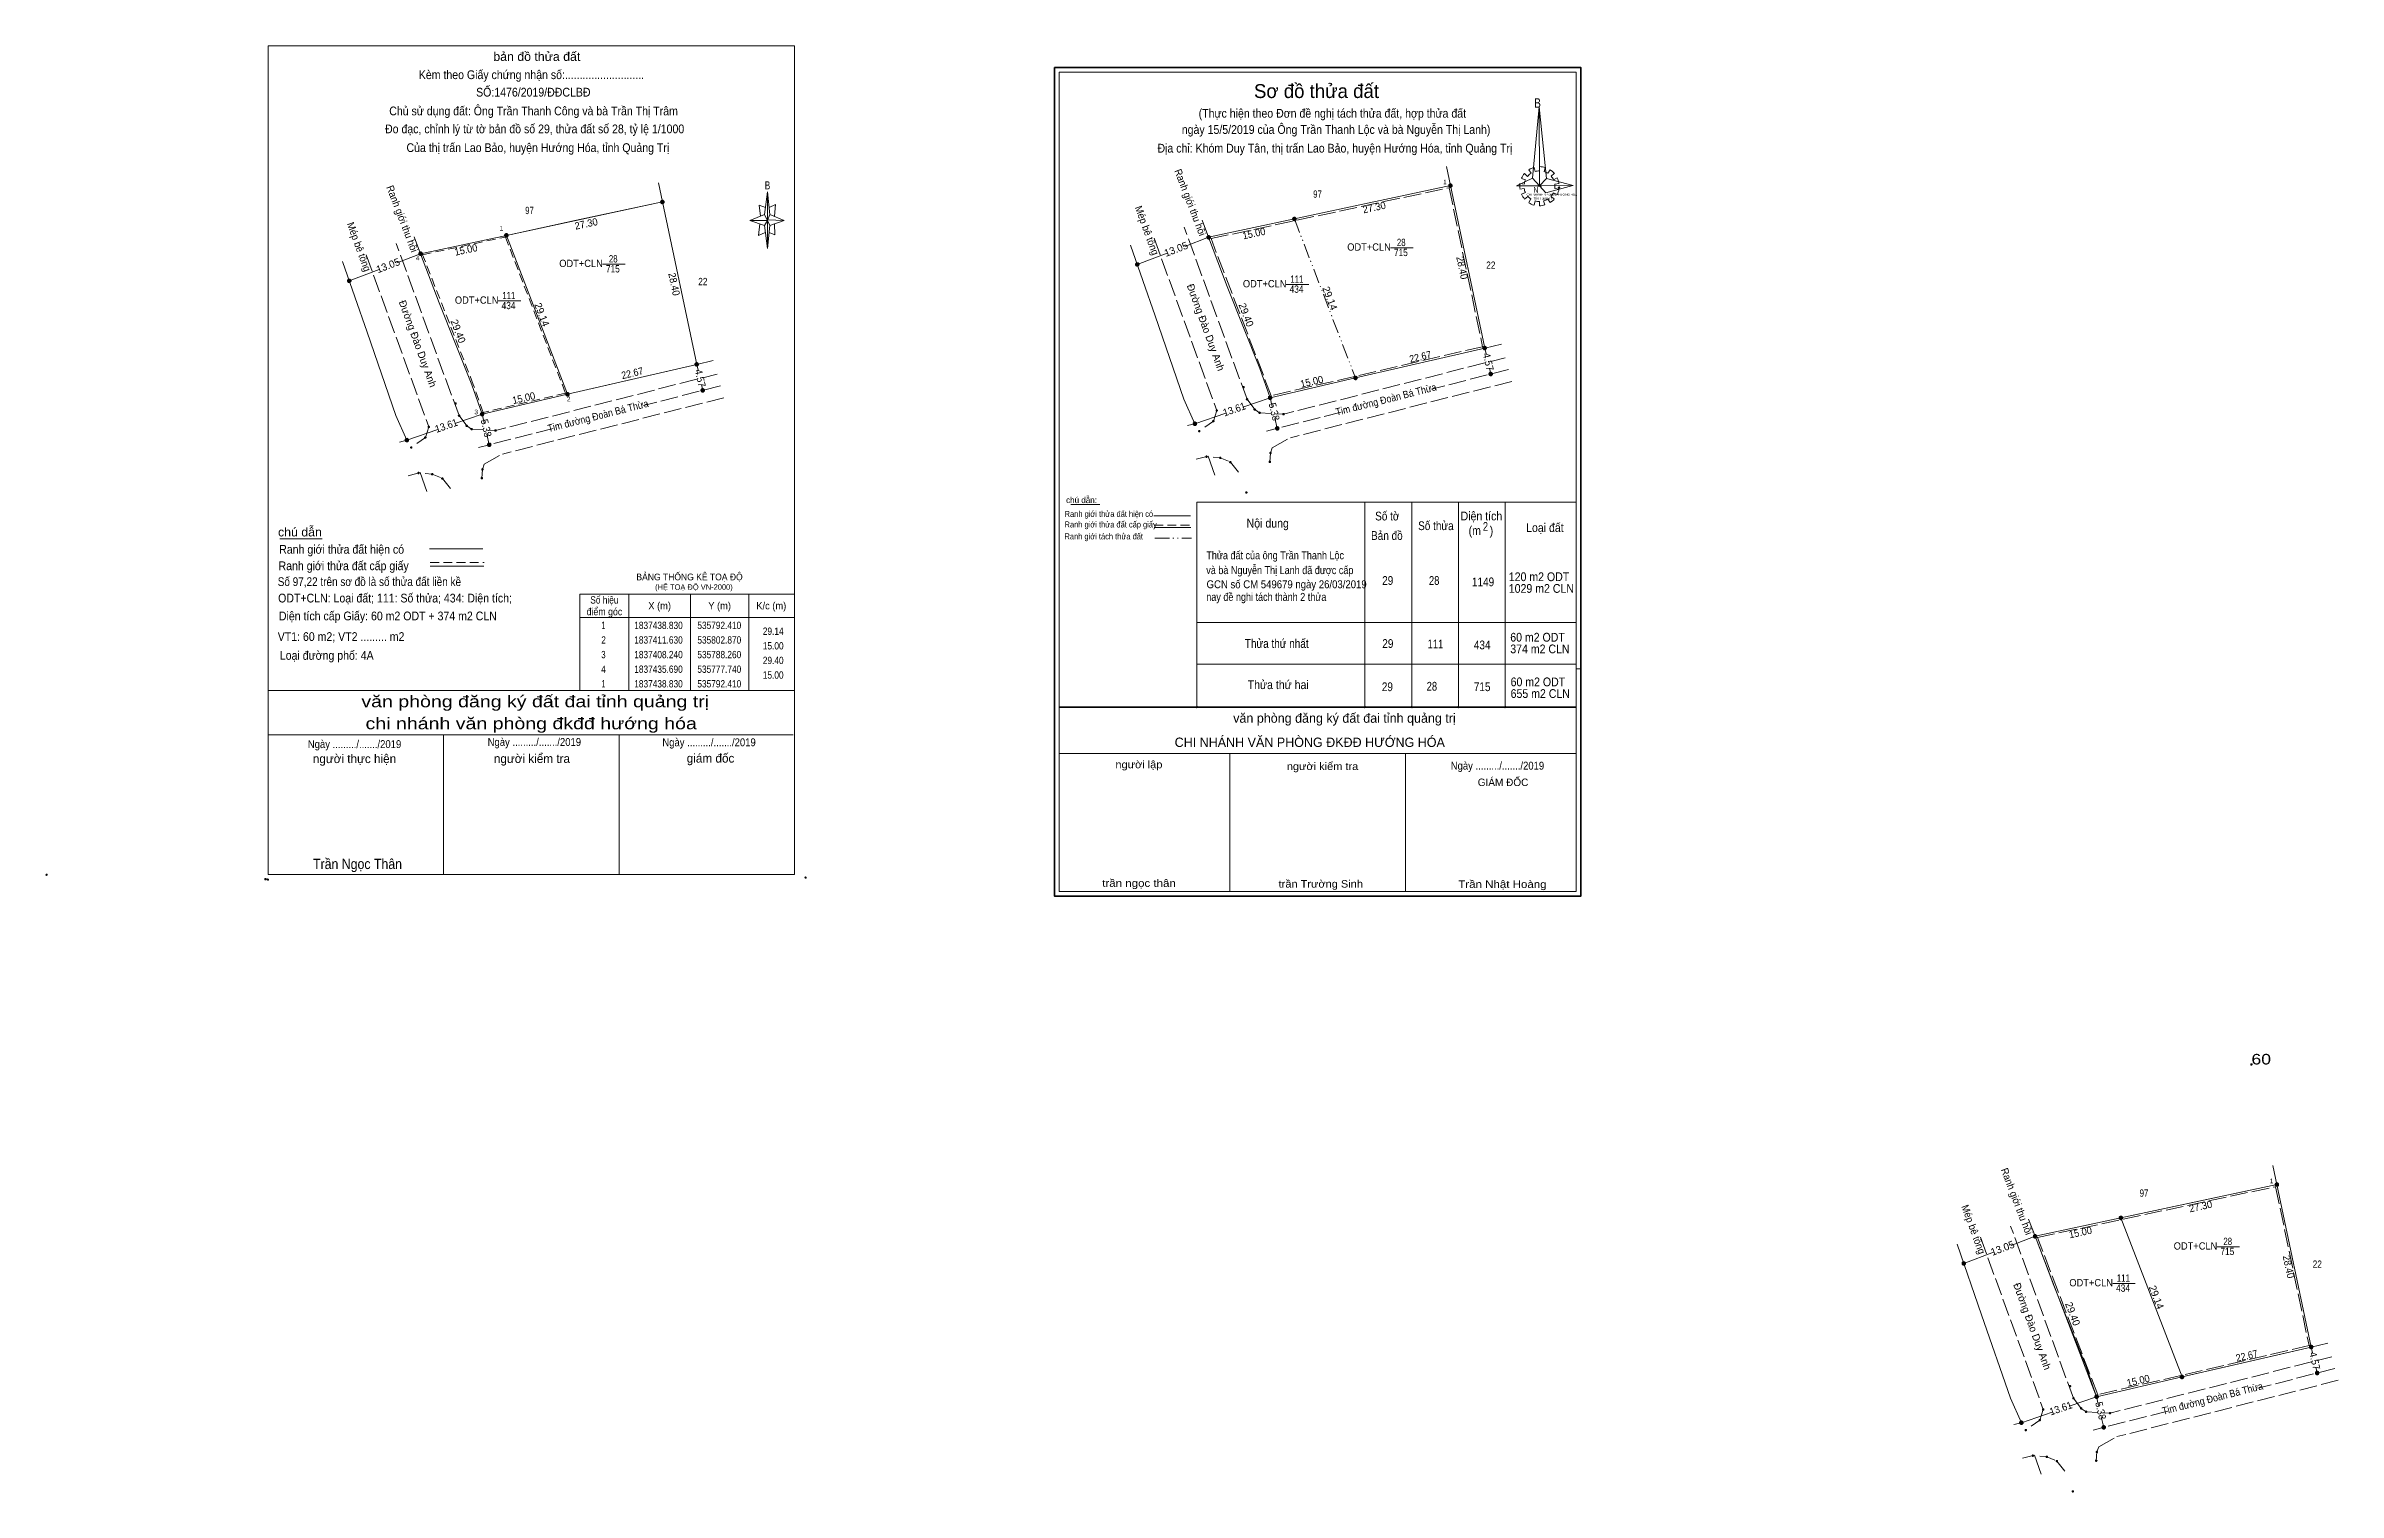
# Model space of a CAD drawing. Header units: metres. Extents: x 535033 to 535830, y 1837099 to 1837640.
# Drawn here: x 535437.5 to 535829.6, y 1837391.9 to 1837639.4 of the extents above; entities that cross this region are included whole.
import ezdxf
from ezdxf.enums import TextEntityAlignment as Align

# ---------------------------------------------------------------- set-up
doc = ezdxf.new("R2010")
doc.units = ezdxf.units.M
doc.header["$LTSCALE"] = 0.5
doc.header["$PDMODE"] = 32
doc.header["$PDSIZE"] = 0.25
for name, pattern in [('DASH_DOUBLE_DOT', [9.2, 5, -1.2, 0.3, -1.2, 0.3, -1.2]), ('LONG_DASHED', [7.5, 6, -1.5]), ('MEDIUM_DASHED', [4.5, 3, -1.5])]:
    doc.linetypes.add(name, pattern=pattern)
for name, color, linetype, lineweight in [('1', 7, 'Continuous', 13), ('17', 7, 'Continuous', 13), ('2', 7, 'LONG_DASHED', 13), ('36', 7, 'LONG_DASHED', 13), ('5', 7, 'Continuous', 13), ('6', 7, 'Continuous', 13), ('63', 7, 'Continuous', 13)]:
    doc.layers.add(name, color=color, linetype=linetype, lineweight=lineweight)
doc.layers.add('7', color=7, linetype='Continuous')

msp = doc.modelspace()

# ---------------------------------------------------------------- hatches: boundary and pattern name
at = {"layer": '2'}
for points in [[(535543.24, 1837612.65, 1), (535542.64, 1837612.65, 1)], [(535678.03, 1837615.45, 1), (535677.43, 1837615.45, 1)], [(535651.34, 1837609.74, 1), (535650.74, 1837609.74, 1)], [(535501.88, 1837603.8, 1), (535501.28, 1837603.8, 1)], [(535516.55, 1837606.94, 1), (535515.95, 1837606.94, 1)], [(535636.67, 1837606.6, 1), (535636.07, 1837606.6, 1)], [(535624.47, 1837601.96, 1), (535623.87, 1837601.96, 1)], [(535489.68, 1837599.16, 1), (535489.08, 1837599.16, 1)], [(535549.1, 1837584.86, 1), (535548.5, 1837584.86, 1)], [(535683.89, 1837587.66, 1), (535683.29, 1837587.66, 1)], [(535550.13, 1837580.41, 1), (535549.53, 1837580.41, 1)], [(535661.8, 1837582.54, 1), (535661.2, 1837582.54, 1)], [(535684.92, 1837583.21, 1), (535684.32, 1837583.21, 1)], [(535512.4, 1837576.35, 1), (535511.8, 1837576.35, 1)], [(535527.01, 1837579.74, 1), (535526.41, 1837579.74, 1)], [(535647.19, 1837579.15, 1), (535646.59, 1837579.15, 1)], [(535634.32, 1837574.71, 1), (535633.72, 1837574.71, 1)], [(535648.41, 1837573.91, 1), (535647.81, 1837573.91, 1)], [(535499.53, 1837571.91, 1), (535498.93, 1837571.91, 1)], [(535513.62, 1837571.11, 1), (535513.02, 1837571.11, 1)], [(535819.4, 1837444.54, 1), (535818.8, 1837444.54, 1)], [(535778.04, 1837435.69, 1), (535777.44, 1837435.69, 1)], [(535792.71, 1837438.83, 1), (535792.11, 1837438.83, 1)], [(535765.84, 1837431.05, 1), (535765.24, 1837431.05, 1)], [(535825.26, 1837416.75, 1), (535824.66, 1837416.75, 1)], [(535803.17, 1837411.63, 1), (535802.57, 1837411.63, 1)], [(535826.29, 1837412.3, 1), (535825.69, 1837412.3, 1)], [(535788.56, 1837408.24, 1), (535787.96, 1837408.24, 1)], [(535775.69, 1837403.8, 1), (535775.09, 1837403.8, 1)], [(535789.78, 1837403, 1), (535789.18, 1837403, 1)]]:
    msp.add_hatch(color=256, dxfattribs=at).paths.add_polyline_path(points)

# ---------------------------------------------------------------- linework, layer by layer
at = {"layer": '1'}
for p, q in [((535689.61, 1837615.8), (535690.33, 1837615.69)), ((535690.55, 1837616.42), (535689.9, 1837616.69)), ((535690.38, 1837617.51), (535690.92, 1837617.03)), ((535691.53, 1837617.56), (535691.14, 1837618.15)), ((535692.03, 1837618.56), (535692.21, 1837617.85)), ((535692.95, 1837617.97), (535692.97, 1837618.7)), ((535693.91, 1837618.56), (535693.74, 1837617.83)), ((535694.39, 1837617.56), (535694.78, 1837618.15)), ((535695.5, 1837617.51), (535694.96, 1837617.06)), ((535695.35, 1837616.44), (535696, 1837616.76)), ((535696.31, 1837615.8), (535695.57, 1837615.69)), ((535690.33, 1837614.96), (535689.61, 1837614.85)), ((535689.9, 1837613.96), (535690.55, 1837614.28)), ((535690.99, 1837613.6), (535690.42, 1837613.14)), ((535691.14, 1837612.53), (535691.51, 1837613.16)), ((535692.25, 1837612.82), (535692.03, 1837612.12)), ((535692.6, 1837615.37), (535693.3, 1837615.37)), ((535692.95, 1837612), (535692.95, 1837612.71)), ((535693.67, 1837612.82), (535693.89, 1837612.14)), ((535694.78, 1837612.53), (535694.39, 1837613.14)), ((535694.91, 1837613.6), (535695.5, 1837613.16)), ((535696.03, 1837613.94), (535695.31, 1837614.21)), ((535695.57, 1837614.96), (535696.31, 1837614.85)), ((535634.37, 1837561.27), (535699.23, 1837561.27)), ((535634.37, 1837561.27), (535634.37, 1837526.22)), ((535663.11, 1837561.27), (535663.11, 1837526.22)), ((535671.11, 1837561.27), (535671.11, 1837526.22)), ((535679.11, 1837561.27), (535679.11, 1837526.22)), ((535687.11, 1837561.27), (535687.11, 1837526.22)), ((535634.37, 1837540.7), (535699.23, 1837540.7)), ((535634.37, 1837533.56), (535699.23, 1837533.56)), ((535699.23, 1837532.76), (535700.03, 1837532.76)), ((535610.02, 1837525.44), (535610.02, 1837493.85)), ((535610.83, 1837518.28), (535699.23, 1837518.28)), ((535640.02, 1837518.28), (535640.02, 1837494.66)), ((535670.02, 1837518.28), (535670.02, 1837494.66))]:
    msp.add_line(p, q, dxfattribs=at)
at = {"layer": '1', "lineweight": 35}
msp.add_line((535610.83, 1837526.22), (535699.23, 1837526.22), dxfattribs=at)
at = {"layer": '1'}
for points in [[(535610.02, 1837493.85), (535610.02, 1837635.65), (535700.02, 1837635.65), (535700.02, 1837493.85)], [(535610.02, 1837493.85), (535610.02, 1837635.65), (535700.02, 1837635.65), (535700.02, 1837493.85)], [(535692.91, 1837628.9), (535692.95, 1837615.39), (535691.77, 1837616.74)], [(535692.91, 1837628.9), (535692.95, 1837615.39), (535694.19, 1837616.65)], [(535689.02, 1837615.39), (535691.77, 1837616.74), (535692.95, 1837615.39)], [(535698.71, 1837615.44), (535692.95, 1837615.39), (535694.19, 1837616.65)], [(535698.67, 1837615.46), (535694.08, 1837614.23), (535692.95, 1837615.39)], [(535792.41, 1837438.83), (535802.87, 1837411.63), (535788.26, 1837408.24), (535777.74, 1837435.69)]]:
    msp.add_lwpolyline(points, close=True, dxfattribs=at)
for centre, major_axis, start_param, end_param in [((535692.9614, 1837615.3476), (3.3649, 0), 3.00667928, 3.29139349), ((535692.9614, 1837615.3476), (3.3649, 0), 2.43958176, 2.72400246), ((535692.9614, 1837615.3476), (2.6372, 0), 2.72368549, 3.01515824), ((535692.9614, 1837615.3476), (2.6372, 0), 2.13373541, 2.44496261), ((535692.9614, 1837615.3476), (3.3649, 0), 1.84955988, 2.13900916), ((535692.9614, 1837615.3476), (2.6372, 0), 1.56985589, 1.85611068), ((535692.9614, 1837615.3476), (3.3649, 0), 1.27924208, 1.56332225), ((535692.9614, 1837615.3476), (2.6372, 0), 1.00270906, 1.2755622), ((535692.9614, 1837615.3476), (3.3649, 0), 0.71056237, 0.99687234), ((535692.9614, 1837615.3476), (2.6372, 0), 0.42678376, 0.70646463), ((535692.9614, 1837615.3476), (3.3649, 0), 0.1390515, 0.43393316), ((535692.9614, 1837615.3476), (3.3649, 0), 3.56988637, 3.85691866), ((535692.9614, 1837615.3476), (2.6372, 0), 3.28229955, 3.56105054), ((535692.9614, 1837615.3476), (2.6372, 0), 3.86077574, 4.13258255), ((535692.9421, 1837615.3276), (3.3649, 0), 4.1470906, 4.43659307), ((535692.9614, 1837615.3476), (2.6372, 0), 4.43854677, 4.71314001), ((535692.9614, 1837615.3476), (3.3649, 0), 4.71301008, 4.99761054), ((535692.9614, 1837615.3476), (2.6372, 0), 4.99087134, 5.28933161), ((535692.9614, 1837615.3476), (3.3649, 0), 5.28561416, 5.56798705), ((535692.9614, 1837615.3476), (2.6372, 0), 5.56137327, 5.83951437), ((535692.9614, 1837615.3476), (2.6372, 0), 6.13558388, 6.41618463), ((535692.9614, 1837615.3476), (3.3649, 0), 5.85230288, 6.13839648)]:
    msp.add_ellipse(centre, major_axis=major_axis, ratio=0.995001, start_param=start_param, end_param=end_param, dxfattribs=at)
for p in [(535696.31, 1837615.12), (535634.37, 1837526.22), (535663.11, 1837526.22), (535671.11, 1837526.22), (535679.11, 1837526.22), (535687.11, 1837526.22)]:
    msp.add_point(p, dxfattribs=at)
at = {"layer": '17'}
for p, q in [((535612.79, 1837560.89), (535617.76, 1837560.89)), ((535477.5, 1837555.02), (535484.74, 1837555.02))]:
    msp.add_line(p, q, dxfattribs=at)
at = {"layer": '2', "linetype": 'Continuous'}
for p, q in [((535542.25, 1837615.9), (535542.94, 1837612.65)), ((535677.04, 1837618.7), (535677.73, 1837615.45)), ((535528.27, 1837609.51), (535542.94, 1837612.65)), ((535542.94, 1837612.65), (535548.8, 1837584.86)), ((535663.06, 1837612.31), (535677.73, 1837615.45)), ((535677.73, 1837615.45), (535683.59, 1837587.66)), ((535635.26, 1837609.51), (535636.37, 1837606.6)), ((535500.47, 1837606.71), (535501.58, 1837603.8)), ((535516.25, 1837606.94), (535526.71, 1837579.74)), ((535632.28, 1837605.04), (535636.37, 1837606.6)), ((535667.49, 1837604.79), (535671.36, 1837604.79)), ((535489.38, 1837599.16), (535494.47, 1837601.1)), ((535497.49, 1837602.24), (535501.58, 1837603.8)), ((535532.7, 1837601.99), (535536.57, 1837601.99)), ((535624.17, 1837601.96), (535629.26, 1837603.9)), ((535649.64, 1837598.51), (535653.51, 1837598.51)), ((535514.85, 1837595.71), (535518.72, 1837595.71)), ((535683.59, 1837587.66), (535686.44, 1837588.32)), ((535534.19, 1837581.47), (535548.8, 1837584.86)), ((535548.8, 1837584.86), (535551.65, 1837585.52)), ((535549.03, 1837583.86), (535548.8, 1837584.86)), ((535668.98, 1837584.27), (535683.59, 1837587.66)), ((535683.82, 1837586.66), (535683.59, 1837587.66)), ((535549.83, 1837580.41), (535549.6, 1837581.4)), ((535684.62, 1837583.21), (535684.39, 1837584.2)), ((535642.22, 1837577.54), (535646.89, 1837579.15)), ((535647.23, 1837577.66), (535646.89, 1837579.15)), ((535499.23, 1837571.91), (535504.5, 1837573.73)), ((535507.43, 1837574.74), (535512.1, 1837576.35)), ((535512.44, 1837574.86), (535512.1, 1837576.35)), ((535513.32, 1837571.11), (535512.9, 1837572.9)), ((535634.02, 1837574.71), (535632.74, 1837574.38)), ((535634.02, 1837574.71), (535639.29, 1837576.53)), ((535648.11, 1837573.91), (535647.69, 1837575.7)), ((535499.23, 1837571.91), (535497.95, 1837571.58)), ((535634.22, 1837568.62), (535636.28, 1837569.16)), ((535637.43, 1837565.89), (535636.28, 1837569.16)), ((535646.94, 1837569.7), (535647.25, 1837570.59)), ((535499.43, 1837565.82), (535501.49, 1837566.36)), ((535502.64, 1837563.09), (535501.49, 1837566.36)), ((535512.15, 1837566.9), (535512.46, 1837567.79)), ((535818.41, 1837447.79), (535819.1, 1837444.54)), ((535804.43, 1837441.4), (535819.1, 1837444.54)), ((535819.1, 1837444.54), (535824.96, 1837416.75)), ((535773.65, 1837434.13), (535777.74, 1837435.69)), ((535776.63, 1837438.6), (535777.74, 1837435.69)), ((535792.41, 1837438.83), (535802.87, 1837411.63)), ((535765.54, 1837431.05), (535770.63, 1837432.99)), ((535808.86, 1837433.88), (535812.73, 1837433.88)), ((535791.01, 1837427.6), (535794.88, 1837427.6)), ((535810.35, 1837413.36), (535824.96, 1837416.75)), ((535824.96, 1837416.75), (535827.81, 1837417.41)), ((535825.19, 1837415.75), (535824.96, 1837416.75)), ((535825.99, 1837412.3), (535825.76, 1837413.29)), ((535783.59, 1837406.63), (535788.26, 1837408.24)), ((535788.6, 1837406.75), (535788.26, 1837408.24)), ((535775.39, 1837403.8), (535780.66, 1837405.62)), ((535789.48, 1837403), (535789.06, 1837404.79)), ((535775.39, 1837403.8), (535774.11, 1837403.47)), ((535775.59, 1837397.71), (535777.65, 1837398.25)), ((535778.8, 1837394.98), (535777.65, 1837398.25)), ((535788.31, 1837398.79), (535788.62, 1837399.68))]:
    msp.add_line(p, q, dxfattribs=at)
at = {"layer": '2'}
for p, q in [((535642.94, 1837578.89), (535632.18, 1837608.36)), ((535508.15, 1837576.09), (535497.39, 1837605.56)), ((535627.03, 1837606.43), (535637.76, 1837576.97)), ((535492.24, 1837603.63), (535502.97, 1837574.17)), ((535683.63, 1837585.12), (535649.18, 1837576.34)), ((535687.11, 1837586), (535684.63, 1837585.37)), ((535548.84, 1837582.32), (535514.39, 1837573.54)), ((535552.86, 1837581.18), (535539.68, 1837577.82)), ((535552.32, 1837583.2), (535549.84, 1837582.57)), ((535688.21, 1837581.96), (535650.37, 1837572.32)), ((535687.65, 1837583.98), (535674.47, 1837580.62)), ((535553.42, 1837579.16), (535515.58, 1837569.52)), ((535637.76, 1837576.97), (535637.18, 1837575.16)), ((535647.08, 1837576.46), (535645.09, 1837576.59)), ((535659.07, 1837576.7), (535646.28, 1837573.44)), ((535502.97, 1837574.17), (535502.39, 1837572.36)), ((535512.29, 1837573.66), (535510.3, 1837573.79)), ((535524.28, 1837573.9), (535511.49, 1837570.64)), ((535514.39, 1837573.54), (535513.07, 1837573.62)), ((535637.18, 1837575.16), (535635.72, 1837574.12)), ((535649.18, 1837576.34), (535647.86, 1837576.42)), ((535502.39, 1837572.36), (535500.93, 1837571.32)), ((535512.46, 1837567.79), (535515.58, 1837569.52)), ((535638.37, 1837568.87), (535637.17, 1837568.99)), ((535646.84, 1837568.21), (535646.94, 1837569.7)), ((535647.25, 1837570.59), (535650.37, 1837572.32)), ((535503.58, 1837566.07), (535502.38, 1837566.19)), ((535505.3, 1837565.34), (535506.68, 1837563.63)), ((535512.05, 1837565.41), (535512.15, 1837566.9)), ((535640.09, 1837568.14), (535641.47, 1837566.43)), ((535768.4, 1837435.52), (535779.13, 1837406.06)), ((535784.31, 1837407.98), (535773.55, 1837437.45)), ((535825, 1837414.21), (535790.55, 1837405.43)), ((535829.02, 1837413.07), (535815.84, 1837409.71)), ((535828.48, 1837415.09), (535826, 1837414.46)), ((535829.58, 1837411.05), (535791.74, 1837401.41)), ((535778.55, 1837404.25), (535777.09, 1837403.21)), ((535779.13, 1837406.06), (535778.55, 1837404.25)), ((535788.45, 1837405.55), (535786.46, 1837405.68)), ((535800.44, 1837405.79), (535787.65, 1837402.53)), ((535790.55, 1837405.43), (535789.23, 1837405.51)), ((535788.62, 1837399.68), (535791.74, 1837401.41)), ((535779.74, 1837397.96), (535778.54, 1837398.08)), ((535781.46, 1837397.23), (535782.84, 1837395.52)), ((535788.21, 1837397.3), (535788.31, 1837398.79))]:
    msp.add_line(p, q, dxfattribs=at)
at = {"layer": '2', "linetype": 'DASH_DOUBLE_DOT'}
msp.add_line((535651.04, 1837609.74), (535661.5, 1837582.54), dxfattribs=at)
at = {"layer": '2', "linetype": 'MEDIUM_DASHED'}
for p, q in [((535638.37, 1837568.87), (535640.09, 1837568.14)), ((535503.58, 1837566.07), (535505.3, 1837565.34)), ((535779.74, 1837397.96), (535781.46, 1837397.23))]:
    msp.add_line(p, q, dxfattribs=at)
at = {"layer": '2', "linetype": 'Continuous'}
for points in [[(535542.94, 1837612.65), (535548.8, 1837584.86), (535526.71, 1837579.74), (535516.25, 1837606.94)], [(535819.1, 1837444.54), (535824.96, 1837416.75), (535802.87, 1837411.63), (535792.41, 1837438.83)]]:
    msp.add_lwpolyline(points, close=True, dxfattribs=at)
for points in [[(535636.37, 1837606.6), (535651.04, 1837609.74), (535663.06, 1837612.31)], [(535501.58, 1837603.8), (535516.25, 1837606.94), (535528.27, 1837609.51)], [(535634.02, 1837574.71), (535632.14, 1837578.91), (535627.23, 1837593.19), (535623.02, 1837605.28)], [(535646.89, 1837579.15), (535645.15, 1837584.15), (535639.57, 1837598.17), (535636.37, 1837606.6)], [(535499.23, 1837571.91), (535497.35, 1837576.11), (535492.44, 1837590.39), (535488.23, 1837602.48)], [(535512.1, 1837576.35), (535510.36, 1837581.35), (535504.78, 1837595.37), (535501.58, 1837603.8)], [(535512.1, 1837576.35), (535526.71, 1837579.74), (535534.19, 1837581.47)], [(535646.89, 1837579.15), (535661.5, 1837582.54), (535668.98, 1837584.27)], [(535777.74, 1837435.69), (535792.41, 1837438.83), (535804.43, 1837441.4)], [(535788.26, 1837408.24), (535786.52, 1837413.24), (535780.94, 1837427.26), (535777.74, 1837435.69)], [(535775.39, 1837403.8), (535773.51, 1837408), (535768.6, 1837422.28), (535764.39, 1837434.37)], [(535788.26, 1837408.24), (535802.87, 1837411.63), (535810.35, 1837413.36)]]:
    msp.add_lwpolyline(points, dxfattribs=at)
at = {"layer": '2'}
for points in [[(535677.5, 1837615.09), (535683.24, 1837587.89), (535647.08, 1837579.5), (535636.78, 1837606.38)], [(535818.87, 1837444.18), (535824.61, 1837416.98), (535788.45, 1837408.59), (535778.15, 1837435.47)]]:
    msp.add_lwpolyline(points, close=True, dxfattribs=at)
for points in [[(535645.09, 1837576.59), (535644.25, 1837577.16), (535642.94, 1837578.89)], [(535510.3, 1837573.79), (535509.46, 1837574.36), (535508.15, 1837576.09)], [(535786.46, 1837405.68), (535785.62, 1837406.25), (535784.31, 1837407.98)]]:
    msp.add_lwpolyline(points, dxfattribs=at)
for centre in [(535542.94, 1837612.65), (535677.73, 1837615.45), (535651.04, 1837609.74), (535651.04, 1837609.74), (535501.58, 1837603.8), (535501.58, 1837603.8), (535516.25, 1837606.94), (535516.25, 1837606.94), (535636.37, 1837606.6), (535636.37, 1837606.6), (535624.17, 1837601.96), (535624.17, 1837601.96), (535489.38, 1837599.16), (535489.38, 1837599.16), (535548.8, 1837584.86), (535683.59, 1837587.66), (535549.83, 1837580.41), (535661.5, 1837582.54), (535684.62, 1837583.21), (535512.1, 1837576.35), (535526.71, 1837579.74), (535646.89, 1837579.15), (535634.02, 1837574.71), (535634.02, 1837574.71), (535648.11, 1837573.91), (535499.23, 1837571.91), (535499.23, 1837571.91), (535513.32, 1837571.11), (535819.1, 1837444.54), (535777.74, 1837435.69), (535777.74, 1837435.69), (535792.41, 1837438.83), (535792.41, 1837438.83), (535765.54, 1837431.05), (535765.54, 1837431.05), (535824.96, 1837416.75), (535802.87, 1837411.63), (535825.99, 1837412.3), (535788.26, 1837408.24), (535775.39, 1837403.8), (535775.39, 1837403.8), (535789.48, 1837403)]:
    msp.add_circle(centre, 0.3, dxfattribs=at)
for p in [(535642.34, 1837580.96), (535507.55, 1837578.16), (535637.76, 1837576.97), (535642.94, 1837578.89), (535644.25, 1837577.16), (535645.1, 1837576.59), (535502.97, 1837574.17), (535508.15, 1837576.09), (535509.46, 1837574.36), (535510.31, 1837573.79), (535514.39, 1837573.54), (535634.77, 1837573.44), (535637.18, 1837575.16), (535649.18, 1837576.34), (535499.98, 1837570.64), (535502.39, 1837572.36), (535636, 1837569.08), (535638.36, 1837568.87), (535646.94, 1837569.7), (535501.21, 1837566.28), (535503.57, 1837566.07), (535505.3, 1837565.34), (535512.05, 1837565.4), (535512.15, 1837566.9), (535640.09, 1837568.14), (535646.84, 1837568.2), (535642.83, 1837562.95), (535814.75, 1837465.09), (535783.71, 1837410.05), (535784.31, 1837407.98), (535778.55, 1837404.25), (535779.13, 1837406.06), (535785.62, 1837406.25), (535786.46, 1837405.68), (535790.55, 1837405.43), (535776.14, 1837402.53), (535777.37, 1837398.16), (535779.74, 1837397.96), (535781.46, 1837397.23), (535788.21, 1837397.3), (535788.31, 1837398.79), (535784.2, 1837392.04)]:
    msp.add_point(p, dxfattribs=at)
at = {"layer": '36', "linetype": 'MEDIUM_DASHED'}
msp.add_lwpolyline([(535516.09, 1837606.65), (535526.37, 1837579.92), (535512.26, 1837576.64), (535510.59, 1837581.44), (535501.92, 1837603.62)], close=True, dxfattribs=at)
at = {"layer": '5'}
for p, q in [((535560.39, 1837610.5), (535560.89, 1837614.4)), ((535560.39, 1837608.6), (535557.89, 1837609.5)), ((535561.29, 1837608.6), (535560.89, 1837604.7)), ((535561.29, 1837610.5), (535563.79, 1837609.5)), ((535562.09, 1837608.9), (535562.19, 1837607)), ((535562.19, 1837607), (535561.19, 1837607.4)), ((535475.52, 1837529.06), (535565.52, 1837529.06)), ((535475.52, 1837521.46), (535565.32, 1837521.46)), ((535475.52, 1837521.46), (535565.32, 1837521.46)), ((535475.52, 1837521.46), (535565.32, 1837521.46)), ((535505.52, 1837497.56), (535505.52, 1837521.46)), ((535535.52, 1837497.56), (535535.52, 1837521.46))]:
    msp.add_line(p, q, dxfattribs=at)
for points in [[(535475.52, 1837639.36), (535565.52, 1837639.36), (535565.52, 1837497.56), (535475.52, 1837497.56)], [(535699.23, 1837526.22), (535699.23, 1837494.66), (535610.83, 1837494.66), (535610.83, 1837634.86), (535699.23, 1837634.86)], [(535560.89, 1837614.4), (535561.29, 1837610.5), (535560.89, 1837609.5)], [(535560.89, 1837609.5), (535557.89, 1837609.5), (535560.39, 1837610.5), (535561.29, 1837608.6), (535563.79, 1837609.5), (535560.89, 1837609.6)], [(535560.89, 1837609.5), (535560.89, 1837604.7), (535560.39, 1837608.6)]]:
    msp.add_lwpolyline(points, close=True, dxfattribs=at)
at = {"layer": '5', "lineweight": 35}
msp.add_lwpolyline([(535610.03, 1837635.66), (535700.03, 1837635.66), (535700.03, 1837493.86), (535610.03, 1837493.86)], close=True, dxfattribs=at)
at = {"layer": '5'}
for points in [[(535560.59, 1837611.7), (535559.49, 1837612.1), (535559.69, 1837610.2)], [(535561.19, 1837611.7), (535562.29, 1837612.2), (535562.09, 1837610.2)], [(535560.89, 1837609.5), (535560.39, 1837610.5), (535557.89, 1837609.5)], [(535559.59, 1837608.9), (535559.39, 1837606.9), (535560.49, 1837607.4)], [(535560.89, 1837609.5), (535561.29, 1837608.6), (535563.79, 1837609.5)], [(535565.52, 1837497.56), (535475.52, 1837497.56), (535475.52, 1837521.46)]]:
    msp.add_lwpolyline(points, dxfattribs=at)
for p in [(535475.05, 1837496.79), (535475.45, 1837496.72)]:
    msp.add_point(p, dxfattribs=at)
at = {"layer": '6'}
for p, q in [((535626.98, 1837558.97), (535633.25, 1837558.97)), ((535627.08, 1837556.96), (535633.34, 1837556.96)), ((535503.1, 1837553.28), (535512.24, 1837553.28)), ((535503.24, 1837550.35), (535512.38, 1837550.35))]:
    msp.add_line(p, q, dxfattribs=at)
at = {"layer": '6', "linetype": 'MEDIUM_DASHED'}
for p, q in [((535627.08, 1837557.38), (535633.39, 1837557.38)), ((535503.24, 1837550.97), (535512.44, 1837550.97))]:
    msp.add_line(p, q, dxfattribs=at)
at = {"layer": '6'}
for p in [(535437.6, 1837497.54), (535567.42, 1837497.06)]:
    msp.add_point(p, dxfattribs=at)
at = {"layer": '63', "linetype": 'DASH_DOUBLE_DOT'}
msp.add_line((535627.17, 1837555.15), (535633.47, 1837555.15), dxfattribs=at)
at = {"layer": '63'}
for p, q in [((535537.22, 1837545.56), (535537.22, 1837529.06)), ((535547.72, 1837545.56), (535547.72, 1837529.06)), ((535557.72, 1837545.56), (535557.72, 1837529.06)), ((535528.82, 1837541.56), (535565.52, 1837541.56))]:
    msp.add_line(p, q, dxfattribs=at)
msp.add_lwpolyline([(535528.82, 1837545.56), (535565.52, 1837545.56), (535565.52, 1837529.06), (535528.82, 1837529.06)], close=True, dxfattribs=at)

# ---------------------------------------------------------------- texts
at = {"layer": '1'}
msp.add_text('Sơ đồ thửa đất', height=2.38, dxfattribs=at).set_placement((535654.82, 1837630.43), align=Align.CENTER)
for s, height, width, p in [('B', 1.585, 0.8, (535692.07, 1837628.79)), ('CHI NHÁNH VPĐKĐĐ-HƯỚNG HÓA', 0.3749, 0.95, (535690.76, 1837613.72)), ('TỈNH quảng trị', 0.375, 1.05, (535691.97, 1837613.07)), ('N', 0.9904, 0.9, (535691.91, 1837614.22)), ('BẢNG THỐNG KÊ TOẠ ĐỘ ', 1.15, 0.95, (535538.49, 1837547.92)), ('(HỆ TOẠ ĐỘ VN-2000)', 0.93, 0.9, (535541.69, 1837546.3))]:
    msp.add_text(s, height=height, dxfattribs=dict(at, width=width)).set_placement(p)
for s, height, p in [('văn phòng đăng ký đất đai tỉnh quảng trị', 1.6, (535678.64, 1837523.55)), ('CHI NHÁNH VĂN PHÒNG ĐKĐĐ HƯỚNG HÓA', 1.6, (535676.78, 1837519.41)), ('GIÁM ĐỐC', 1.28, (535691.06, 1837512.72))]:
    msp.add_text(s, height=height, dxfattribs=at).set_placement(p, align=Align.RIGHT)
for s, width, p in [('người lập', 1.1, (535628.47, 1837515.77)), ('người kiểm tra', 1.1, (535661.97, 1837515.46)), ('trần ngọc thân', 1.15, (535630.76, 1837495.47)), ('trần Trường Sinh', 1.1, (535662.77, 1837495.35)), ('Trần Nhật Hoàng', 1.15, (535694.18, 1837495.29))]:
    msp.add_text(s, height=1.28, dxfattribs=dict(at, width=width)).set_placement(p, align=Align.RIGHT)
at = {"layer": '2'}
for s, rotation, width, p in [('Ranh giới thu hồi', 290.879, 0.95, (535632.636, 1837612.3527)), ('Ranh giới thu hồi', 290.879, 0.95, (535497.846, 1837609.5527)), ('Mép bê tông', 290.013, 0.95, (535625.2392, 1837607.5689)), ('27.30', 12.076, 0.95, (535664.8193, 1837611.1085)), ('Mép bê tông', 290.013, 0.95, (535490.4492, 1837604.7689)), ('27.30', 12.076, 0.95, (535530.0293, 1837608.3085)), ('28.40', 281.907, 0.95, (535544.3419, 1837598.464)), ('28.40', 281.907, 0.95, (535679.1319, 1837601.264)), ('22.67', 13.05, 0.9, (535672.7239, 1837585.5566)), ('4.57', 283.032, 0.95, (535683.6035, 1837585.1559)), ('22.67', 13.05, 0.9, (535537.9339, 1837582.7566)), ('4.57', 283.032, 0.95, (535548.8135, 1837582.3559)), ('Tim đường Đoàn Bá Thừa', 14.293, 0.9, (535666.8657, 1837578.2538)), ('Tim đường Đoàn Bá Thừa', 14.293, 0.9, (535532.0757, 1837575.4538)), ('13.61', 19.034, 0.95, (535640.9662, 1837576.5904)), ('5.38', 283.106, 0.95, (535646.9853, 1837576.6267)), ('13.61', 19.034, 0.95, (535506.1762, 1837573.7904)), ('5.38', 283.106, 0.95, (535512.1953, 1837573.8267)), ('Ranh giới thu hồi', 290.879, 0.95, (535774.006, 1837441.4427)), ('Mép bê tông', 290.013, 0.95, (535766.6092, 1837436.6589)), ('27.30', 12.076, 0.95, (535806.1893, 1837440.1985)), ('28.40', 281.907, 0.95, (535820.5019, 1837430.354)), ('22.67', 13.05, 0.9, (535814.0939, 1837414.6466)), ('4.57', 283.032, 0.95, (535824.9735, 1837414.2459)), ('Tim đường Đoàn Bá Thừa', 14.293, 0.9, (535808.2407, 1837407.3451)), ('13.61', 19.034, 0.95, (535782.3362, 1837405.6804)), ('5.38', 283.106, 0.95, (535788.3553, 1837405.7167))]:
    msp.add_text(s, height=1.25, rotation=rotation, dxfattribs=dict(at, width=width)).set_placement(p, align=Align.CENTER)
for s, width, p in [(' 1', 0.9, (535677.11, 1837615.68)), (' 1', 0.9, (535515.7, 1837607.76)), (' 4', 0.95, (535501.4, 1837602.66)), (' 3', 0.95, (535511.39, 1837576.32)), (' 2', 0.9, (535527.23, 1837578.53)), (' 1', 0.9, (535818.48, 1837444.77))]:
    msp.add_text(s, height=0.8, dxfattribs=dict(at, width=width)).set_placement(p, align=Align.RIGHT)
for s, width, p in [('97', 0.8, (535655, 1837613.37)), ('97', 0.8, (535520.21, 1837610.57)), ('ODT+CLN', 0.95, (535663.81, 1837604.32)), ('715', 0.85, (535669.255, 1837603.39)), ('28', 0.8, (535669.32, 1837605.1)), ('ODT+CLN', 0.95, (535529.02, 1837601.52)), ('715', 0.85, (535534.465, 1837600.59)), ('28', 0.8, (535534.53, 1837602.3)), ('22', 0.85, (535684.64, 1837601.21)), ('ODT+CLN', 0.95, (535511.17, 1837595.24)), ('111', 0.8, (535516.68, 1837596.02)), ('22', 0.85, (535549.85, 1837598.41)), ('ODT+CLN', 0.95, (535645.96, 1837598.04)), ('434', 0.85, (535651.41, 1837597.11)), ('111', 0.8, (535651.47, 1837598.82)), ('434', 0.85, (535516.62, 1837594.31)), ('97', 0.8, (535796.37, 1837442.46)), ('28', 0.8, (535810.69, 1837434.19)), ('ODT+CLN', 0.95, (535805.18, 1837433.41)), ('715', 0.85, (535810.625, 1837432.48)), ('22', 0.85, (535826.01, 1837430.3)), ('ODT+CLN', 0.95, (535787.33, 1837427.13)), ('111', 0.8, (535792.84, 1837427.91)), ('434', 0.85, (535792.78, 1837426.2))]:
    msp.add_text(s, height=1.25, dxfattribs=dict(at, width=width)).set_placement(p, align=Align.CENTER)
for s, rotation, p in [('13.05', 20.823, (535631.0228, 1837603.9899)), ('13.05', 20.823, (535496.2328, 1837601.1899)), ('Đường Đào Duy Anh', 290.02, (535635.2926, 1837590.984)), ('29.14', 291.035, (535656.5386, 1837595.9493)), ('Đường Đào Duy Anh', 290.02, (535500.5026, 1837588.184)), ('29.40', 290.969, (535507.4263, 1837590.3087)), ('29.14', 291.035, (535521.7486, 1837593.1493)), ('29.40', 290.969, (535642.2163, 1837593.1087)), ('13.05', 20.823, (535772.3928, 1837433.0799)), ('Đường Đào Duy Anh', 290.02, (535776.6626, 1837420.074)), ('29.40', 290.969, (535783.5863, 1837422.1987)), ('29.14', 291.035, (535797.9086, 1837425.0393))]:
    msp.add_text(s, height=1.25, rotation=rotation, dxfattribs=at).set_placement(p, align=Align.CENTER)
at = {"layer": '2', "width": 1.25}
msp.add_text('60', height=1.8, dxfattribs=at).set_placement((535814.75, 1837465.09))
at = {"layer": '5'}
for s, height, width, p in [('bản đồ thửa đất', 1.5, 1.05, (535521.46, 1837636.78)), ('Kèm theo Giấy chứng nhận số:...........................', 1.5, 0.9, (535520.54, 1837633.67)), ('SỐ:1476/2019/ĐĐCLBĐ', 1.5, 0.9, (535520.86, 1837630.68)), ('Chủ sử dụng đất: Ông Trần Thanh Công và bà Trần Thị Trâm', 1.5, 0.9, (535520.9, 1837627.47)), ('Đo đạc, chỉnh lý từ tờ bản đồ số 29, thửa đất số 28, tỷ lệ 1/1000 ', 1.5, 0.9, (535521.335, 1837624.4)), ('Của thị trấn Lao Bảo, huyện Hướng Hóa, tỉnh Quảng Trị', 1.5, 0.9, (535521.635, 1837621.19)), ('B', 1.378, 0.75, (535560.92, 1837614.8)), ('văn phòng đăng ký đất đai tỉnh quảng trị', 2, 1.25, (535521.185, 1837526.2)), ('chi nhánh văn phòng đkđđ hướng hóa', 2, 1.25, (535520.495, 1837522.44)), ('Ngày ........./......./2019', 1.35, 0.9, (535490.275, 1837519.22)), ('Ngày ........./......./2019', 1.35, 0.9, (535521.035, 1837519.58)), ('Ngày ........./......./2019', 1.35, 0.9, (535550.915, 1837519.53)), ('Trần Ngọc Thân', 1.75, 0.9, (535490.79, 1837498.52))]:
    msp.add_text(s, height=height, dxfattribs=dict(at, width=width)).set_placement(p, align=Align.CENTER)
for s, p in [('người thực hiện', (535490.27, 1837516.65)), ('người kiểm tra', (535520.625, 1837516.67)), ('giám đốc', (535551.175, 1837516.73))]:
    msp.add_text(s, height=1.5, dxfattribs=at).set_placement(p, align=Align.CENTER)
at = {"layer": '6'}
msp.add_text('chú dẫn:', height=1.029, dxfattribs=at).set_placement((535611.99, 1837561.13))
for s, height, width, p in [('chú dẫn', 1.5, 1.05, (535477.19, 1837555.43)), ('Ranh giới thửa đất cấp giấy', 1.029, 0.9, (535611.73, 1837556.96)), ('Ranh giới thửa đất hiện có ', 1.029, 0.9, (535611.74, 1837558.77)), ('Nội dung', 1.5, 0.9, (535642.87, 1837556.94)), ('Số tờ', 1.5, 0.85, (535664.86, 1837558.16)), ('Số thửa', 1.5, 0.85, (535672.21, 1837556.51)), ('Diện tích', 1.5, 0.9, (535679.47, 1837558.17)), ('(m   )', 1.5, 0.9, (535680.84, 1837555.68)), ('2', 1.5, 0.8, (535683.28, 1837556.39)), ('Loại đất', 1.5, 0.9, (535690.68, 1837556.18)), ('Ranh giới thửa đất hiện có ', 1.5, 0.9, (535477.39, 1837552.47)), ('Ranh giới tách thửa đất', 1.029, 0.9, (535611.72, 1837554.92)), ('Thửa đất của ông Trần Thanh Lộc', 1.36, 0.85, (535635.98, 1837551.52)), ('Bản đồ', 1.5, 0.85, (535664.16, 1837554.83)), ('Ranh giới thửa đất cấp giấy', 1.5, 0.9, (535477.28, 1837549.65)), ('và bà Nguyễn Thị Lanh đã được cấp ', 1.36, 0.85, (535635.97, 1837548.98)), ('120 m2 ODT', 1.5, 0.9, (535687.72, 1837547.78)), ('Số 97,22 trên sơ đồ là số thửa đất liền kề', 1.5, 0.85, (535477.14, 1837546.94)), ('ODT+CLN: Loại đất; 111: Số thửa; 434: Diện tích;', 1.5, 0.9, (535477.21, 1837544.13)), ('nay đề nghi tách thành 2 thửa', 1.36, 0.85, (535635.97, 1837544.4)), ('GCN số CM 549679 ngày 26/03/2019', 1.36, 0.9, (535636.02, 1837546.56)), ('29', 1.5, 0.85, (535666.06, 1837547.14)), ('28', 1.5, 0.8, (535674.06, 1837547.14)), ('1149', 1.5, 0.85, (535681.42, 1837546.9)), ('1029 m2 CLN', 1.5, 0.9, (535687.72, 1837545.78)), ('Diện tích cấp Giấy: 60 m2 ODT + 374 m2 CLN', 1.5, 0.9, (535477.34, 1837541.07)), ('VT1: 60 m2; VT2 ......... m2', 1.5, 0.9, (535477.14, 1837537.54)), ('Thửa thứ nhất', 1.5, 0.85, (535642.57, 1837536.36)), ('29', 1.5, 0.85, (535666.08, 1837536.35)), ('111', 1.5, 0.8, (535673.83, 1837536.27)), ('434', 1.5, 0.85, (535681.74, 1837536.11)), ('60 m2 ODT', 1.5, 0.9, (535687.97, 1837537.43)), ('Loại đường phố: 4A', 1.5, 0.9, (535477.5, 1837534.32)), ('374 m2 CLN', 1.5, 0.9, (535687.97, 1837535.43)), ('Thửa thứ hai', 1.5, 0.9, (535643.05, 1837529.31)), ('29', 1.5, 0.85, (535666, 1837528.96)), ('28', 1.5, 0.8, (535673.67, 1837529.04)), ('715', 1.5, 0.85, (535681.74, 1837528.96)), ('60 m2 ODT', 1.5, 0.9, (535688.03, 1837529.79)), ('655 m2 CLN', 1.5, 0.9, (535688.03, 1837527.79))]:
    msp.add_text(s, height=height, dxfattribs=dict(at, width=width)).set_placement(p)
at = {"layer": '6', "width": 0.9}
msp.add_text('Ngày ........./......./2019', height=1.35, dxfattribs=at).set_placement((535685.775, 1837515.53), align=Align.CENTER)
at = {"layer": '63', "width": 0.95}
for rotation, p in [(12.081, (535644.2492, 1837606.6586)), (12.081, (535509.4592, 1837603.8586)), (13.063, (535654.1487, 1837581.3029)), (13.063, (535519.3587, 1837578.5029)), (12.081, (535785.6192, 1837435.7486)), (13.063, (535795.5187, 1837410.3929))]:
    msp.add_text('15.00', height=1.25, rotation=rotation, dxfattribs=at).set_placement(p, align=Align.CENTER)
at = {"layer": '63'}
for s, width, p in [('Số hiệu', 0.85, (535533.02, 1837543.94)), ('điểm góc', 0.9, (535533.02, 1837541.94)), ('X (m)', 0.95, (535542.47, 1837542.94)), ('Y (m)', 0.95, (535552.725, 1837542.94)), ('K/c (m)', 0.95, (535561.565, 1837542.94)), (' 2', 0.85, (535532.675, 1837537.09)), (' 1', 0.75, (535532.67, 1837539.59)), ('1837438.830', 0.85, (535542.27, 1837539.59)), ('1837411.630', 0.85, (535542.27, 1837537.09)), ('535792.410', 0.85, (535552.67, 1837539.59)), ('535802.870', 0.85, (535552.67, 1837537.09)), (' 3', 0.8, (535532.665, 1837534.59)), ('1837408.240', 0.85, (535542.27, 1837534.59)), ('535788.260', 0.85, (535552.67, 1837534.59)), (' 4', 0.85, (535532.67, 1837532.09)), (' 1', 0.75, (535532.67, 1837529.59)), ('1837435.690', 0.85, (535542.27, 1837532.09)), ('1837438.830', 0.85, (535542.27, 1837529.59)), ('535777.740', 0.85, (535552.67, 1837532.09)), ('535792.410', 0.85, (535552.67, 1837529.59))]:
    msp.add_text(s, height=1.25, dxfattribs=dict(at, width=width)).set_placement(p, align=Align.CENTER)
at = {"layer": '63', "width": 0.85}
for s, p in [('29.14', (535563.67, 1837538.59)), ('15.00', (535563.67, 1837536.09)), ('29.40', (535563.67, 1837533.59)), ('15.00', (535563.67, 1837531.09))]:
    msp.add_text(s, height=1.25, dxfattribs=at).set_placement(p, align=Align.RIGHT)
at = {"layer": '7', "width": 0.9}
for s, p in [('(Thực hiện theo Đơn đề nghị tách thửa đất, hợp thửa đất ', (535657.785, 1837627.07)), ('ngày 15/5/2019 của Ông Trần Thanh Lộc và bà Nguyễn Thị Lanh)', (535658.175, 1837624.29)), ('Địa chỉ: Khóm Duy Tân, thị trấn Lao Bảo, huyện Hướng Hóa, tỉnh Quảng Trị', (535657.97, 1837621.1))]:
    msp.add_text(s, height=1.5, dxfattribs=at).set_placement(p, align=Align.CENTER)

doc.saveas('drawing.dxf')
